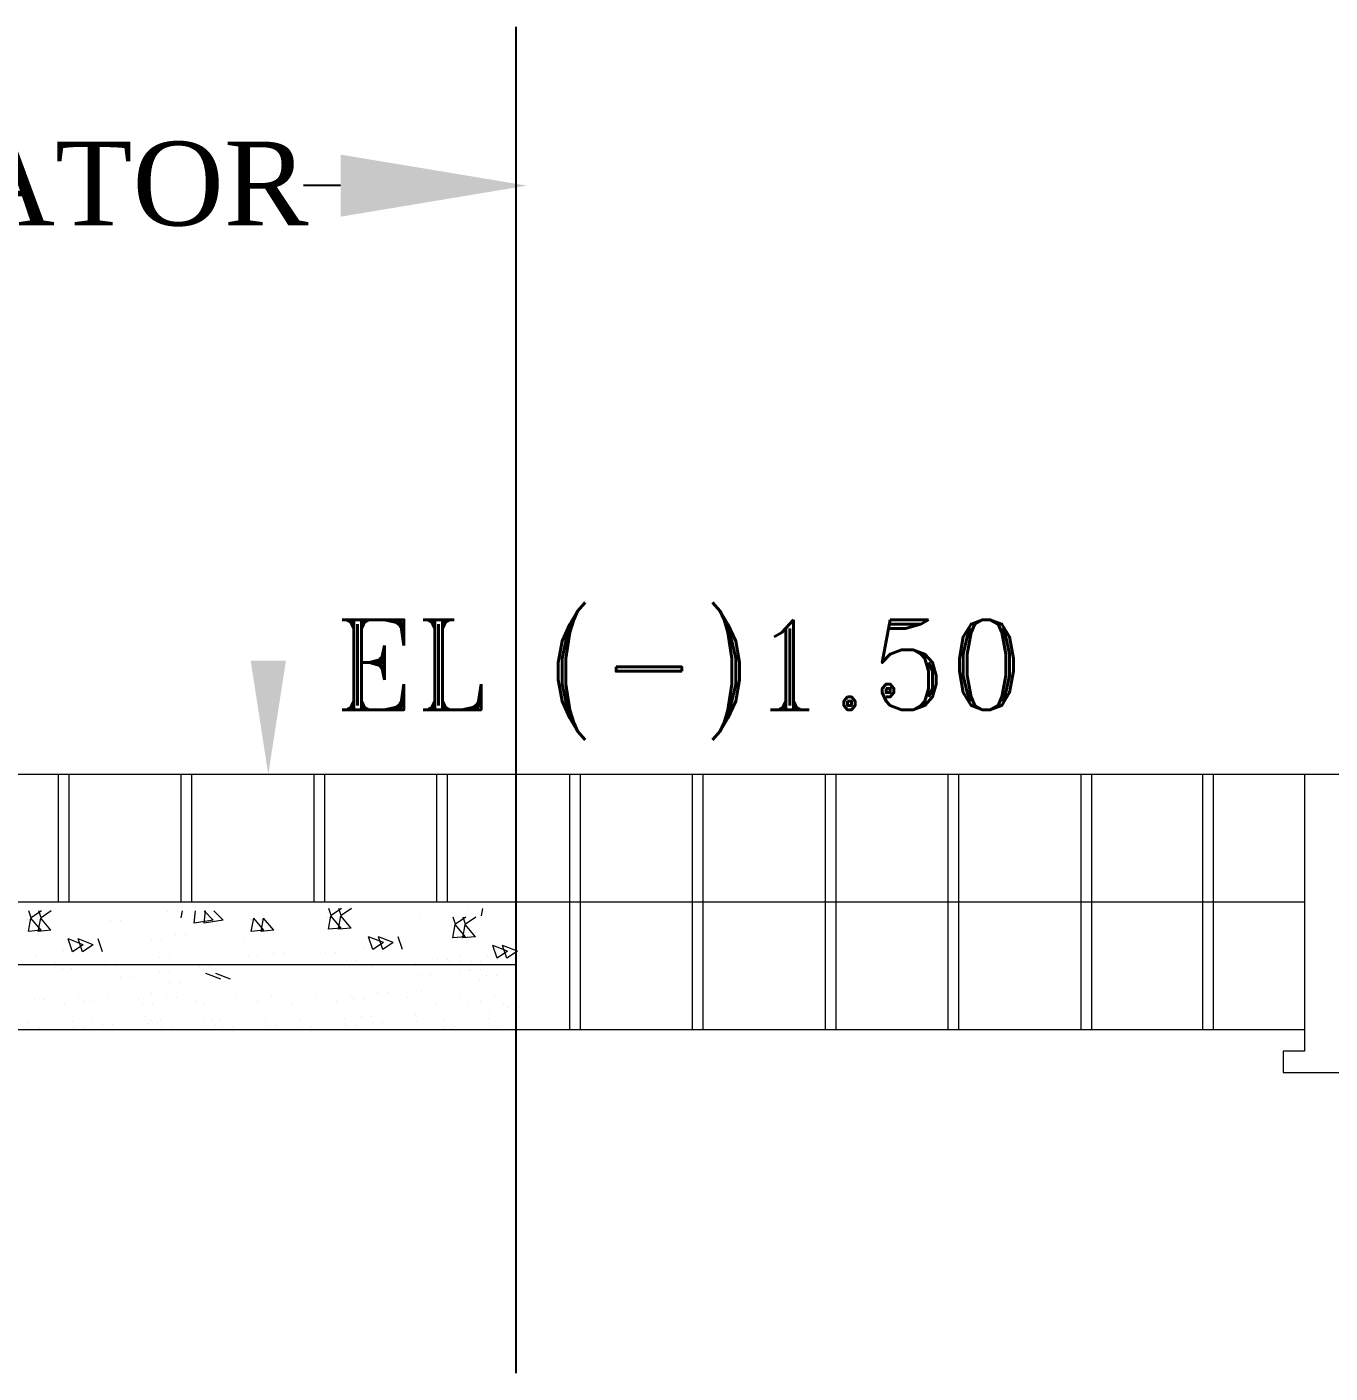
# Model space of a CAD drawing. Extents: x -298162 to 1078160, y -513173 to -216568.
# Drawn here: x 587788 to 590846, y -424024 to -420863 of the extents above; entities that cross this region are included whole.
import ezdxf

# ---------------------------------------------------------------- set-up
doc = ezdxf.new("R2010")
doc.units = 0
doc.header["$MEASUREMENT"] = 0
doc.linetypes.add('CENTER', pattern=[2, 1.25, -0.25, 0.25, -0.25])
doc.layers.get('0').update_dxf_attribs({"linetype": 'CONTINUOUS'})
doc.layers.add('LINE', color=7, linetype='CONTINUOUS')
doc.layers.add('SLOPEEARTH', color=3, linetype='CONTINUOUS')
doc.styles.add('BIG', font='ROMANT.SHX')
doc.styles.get("Standard").update_dxf_attribs({"font": 'times.ttf', "height": 250})

msp = doc.modelspace()

# ---------------------------------------------------------------- linework, layer by layer
at = {"color": 0}
msp.add_line((588523.76, -421235.856), (588436.708, -421235.856), dxfattribs=at)
at = {"color": 0, "lineweight": 15}
for p, q in [((590786.218, -422618.132), (587086.218, -422618.132)), ((587861.218, -422618.132), (587861.218, -422918.132)), ((587886.218, -422618.132), (587886.218, -422918.132)), ((588148.732, -422618.132), (588148.732, -422918.132)), ((588173.732, -422618.132), (588173.732, -422918.132)), ((588461.218, -422618.132), (588461.218, -422918.132)), ((588486.218, -422618.132), (588486.218, -422918.132)), ((588748.732, -422618.132), (588748.732, -422918.132)), ((588773.732, -422618.132), (588773.732, -422918.132)), ((589061.218, -422618.132), (589061.218, -422918.132)), ((589086.218, -422618.132), (589086.218, -422918.132)), ((589348.732, -422618.132), (589348.732, -422918.132)), ((589373.732, -422618.132), (589373.732, -422918.132)), ((589661.218, -422618.132), (589661.218, -422918.132)), ((589686.218, -422618.132), (589686.218, -422918.132)), ((589948.732, -422618.132), (589948.732, -422918.132)), ((589973.732, -422618.132), (589973.732, -422918.132)), ((590261.218, -422618.132), (590261.218, -422918.132)), ((590286.218, -422618.132), (590286.218, -422918.132)), ((590546.457, -422618.132), (590546.457, -422918.132)), ((590571.457, -422618.132), (590571.457, -422918.132)), ((590911.012, -422618.132), (590779.107, -422618.132)), ((590786.218, -422618.132), (590786.218, -423218.132)), ((590786.218, -422618.132), (590786.218, -423268.132)), ((590786.218, -422918.132), (587086.218, -422918.132)), ((589061.218, -422918.132), (589061.218, -423218.132)), ((589086.218, -422918.132), (589086.218, -423218.132)), ((589348.732, -422918.132), (589348.732, -423218.132)), ((589373.732, -422918.132), (589373.732, -423218.132)), ((589661.218, -422918.132), (589661.218, -423218.132)), ((589686.218, -422918.132), (589686.218, -423218.132)), ((589948.732, -422918.132), (589948.732, -423218.132)), ((589973.732, -422918.132), (589973.732, -423218.132)), ((590261.218, -422918.132), (590261.218, -423218.132)), ((590286.218, -422918.132), (590286.218, -423218.132)), ((590546.457, -422918.132), (590546.457, -423218.132)), ((590571.457, -422918.132), (590571.457, -423218.132)), ((587791.079, -422986.779), (587796.86, -422955.438)), ((587797.532, -422954.763), (587792.07, -422938.485)), ((587820.956, -422984.15), (587796.851, -422955.423)), ((587821.635, -422938.485), (587797.522, -422954.749)), ((587814.33, -422986.779), (587820.112, -422955.438)), ((587820.783, -422954.763), (587815.321, -422938.485)), ((587844.207, -422984.15), (587820.103, -422955.423)), ((587844.887, -422938.485), (587820.774, -422954.749)), ((588116.713, -422940.085), (588116.713, -422940.085)), ((588139.965, -422940.085), (588139.965, -422940.085)), ((588149.709, -422955.403), (588152.829, -422938.485)), ((588180.23, -422967.613), (588183.619, -422938.485)), ((588224.689, -422960.706), (588203.368, -422938.485)), ((588203.482, -422967.613), (588206.871, -422938.485)), ((588247.941, -422960.706), (588226.62, -422938.485)), ((588314.242, -422986.779), (588320.023, -422955.438)), ((588344.119, -422984.15), (588320.014, -422955.423)), ((588337.494, -422986.779), (588343.275, -422955.438)), ((588367.37, -422984.15), (588343.266, -422955.423)), ((588493.738, -422953.346), (588493.738, -422953.346)), ((588495.583, -422981.639), (588501.364, -422950.298)), ((588502.036, -422949.623), (588496.574, -422933.345)), ((588525.46, -422979.009), (588501.355, -422950.283)), ((588526.14, -422933.345), (588502.027, -422949.609)), ((588516.99, -422953.346), (588516.99, -422953.346)), ((588518.835, -422981.639), (588524.616, -422950.298)), ((588525.288, -422949.623), (588519.826, -422933.345)), ((588548.712, -422979.009), (588524.607, -422950.283)), ((588549.392, -422933.345), (588525.279, -422949.609)), ((588688.041, -422955.329), (588688.041, -422955.329)), ((588711.293, -422955.329), (588711.293, -422955.329)), ((588793.647, -422969.976), (588788.185, -422953.698)), ((588817.751, -422953.698), (588793.638, -422969.962)), ((588816.899, -422969.976), (588811.437, -422953.698)), ((588841.002, -422953.698), (588816.89, -422969.962)), ((588821.218, -422934.945), (588821.218, -422934.945)), ((588844.469, -422934.945), (588844.469, -422934.945)), ((588854.213, -422950.263), (588857.334, -422933.345)), ((587789.234, -422958.486), (587789.234, -422958.486)), ((587820.956, -422984.15), (587791.07, -422986.764)), ((587812.486, -422958.486), (587812.486, -422958.486)), ((587844.207, -422984.15), (587814.322, -422986.764)), ((587983.537, -422960.469), (587983.537, -422960.469)), ((588006.789, -422960.469), (588006.789, -422960.469)), ((588224.689, -422960.706), (588180.221, -422967.603)), ((588247.941, -422960.706), (588203.473, -422967.603)), ((588312.397, -422958.486), (588312.397, -422958.486)), ((588344.119, -422984.15), (588314.233, -422986.764)), ((588335.649, -422958.486), (588335.649, -422958.486)), ((588367.37, -422984.15), (588337.485, -422986.764)), ((588525.46, -422979.009), (588495.574, -422981.624)), ((588548.712, -422979.009), (588518.826, -422981.624)), ((588785.349, -422973.699), (588785.349, -422973.699)), ((588787.194, -423001.992), (588792.975, -422970.651)), ((588817.071, -422999.362), (588792.966, -422970.636)), ((588808.601, -422973.699), (588808.601, -422973.699)), ((588810.446, -423001.992), (588816.227, -422970.651)), ((588840.323, -422999.362), (588816.218, -422970.636)), ((587919.876, -423018.061), (587884.866, -423004.622)), ((587895.014, -423034.852), (587884.875, -423004.637)), ((587919.876, -423018.061), (587895.005, -423034.837)), ((587943.127, -423018.061), (587908.118, -423004.622)), ((587918.265, -423034.852), (587908.127, -423004.637)), ((587943.127, -423018.061), (587918.256, -423034.837)), ((587964.769, -423034.852), (587954.631, -423004.637)), ((588080.827, -423008.539), (588080.827, -423008.539)), ((588104.079, -423008.539), (588104.079, -423008.539)), ((588136.471, -422994.076), (588136.471, -422994.076)), ((588159.723, -422994.076), (588159.723, -422994.076)), ((588275.13, -423010.522), (588275.13, -423010.522)), ((588298.382, -423010.522), (588298.382, -423010.522)), ((588624.38, -423012.921), (588589.371, -422999.482)), ((588599.518, -423029.711), (588589.38, -422999.497)), ((588624.38, -423012.921), (588599.509, -423029.697)), ((588647.632, -423012.921), (588612.622, -422999.482)), ((588622.77, -423029.711), (588612.632, -422999.497)), ((588647.632, -423012.921), (588622.761, -423029.697)), ((588669.273, -423029.711), (588659.135, -422999.497)), ((588785.331, -423003.399), (588785.331, -423003.399)), ((588817.071, -422999.362), (588787.185, -423001.977)), ((588808.583, -423003.399), (588808.583, -423003.399)), ((588840.323, -422999.362), (588810.437, -423001.977)), ((588840.975, -422988.936), (588840.975, -422988.936)), ((588864.227, -422988.936), (588864.227, -422988.936)), ((587806.721, -423042.348), (587806.721, -423042.348)), ((587873.001, -423031.564), (587873.001, -423031.564)), ((587896.253, -423031.564), (587896.253, -423031.564)), ((588099.298, -423048.992), (588099.298, -423048.992)), ((588122.55, -423048.992), (588122.55, -423048.992)), ((588306.632, -423042.348), (588306.632, -423042.348)), ((588329.884, -423042.348), (588329.884, -423042.348)), ((588366.209, -423037.715), (588366.209, -423037.715)), ((588389.461, -423037.715), (588389.461, -423037.715)), ((588487.973, -423037.208), (588487.973, -423037.208)), ((588511.225, -423037.208), (588511.225, -423037.208)), ((588577.505, -423026.424), (588577.505, -423026.424)), ((588600.757, -423026.424), (588600.757, -423026.424)), ((588803.803, -423043.852), (588803.803, -423043.852)), ((588827.054, -423043.852), (588827.054, -423043.852)), ((588869.116, -423046.777), (588869.116, -423046.777)), ((588915.991, -423033.274), (588880.982, -423019.835)), ((588891.129, -423050.064), (588880.991, -423019.85)), ((588915.991, -423033.274), (588891.12, -423050.05)), ((588892.368, -423046.777), (588892.368, -423046.777)), ((588939.243, -423033.274), (588904.233, -423019.835)), ((588914.381, -423050.064), (588904.242, -423019.85)), ((588939.243, -423033.274), (588914.372, -423050.05)), ((588936.218, -423065.647), (587086.218, -423065.647)), ((587832.387, -423060.269), (587832.387, -423060.269)), ((587855.639, -423060.269), (587855.639, -423060.269)), ((587870.24, -423074.523), (587870.24, -423074.523)), ((587893.492, -423074.523), (587893.492, -423074.523)), ((587972.835, -423067.278), (587972.835, -423067.278)), ((587996.087, -423067.278), (587996.087, -423067.278)), ((588125.554, -423063.574), (588125.554, -423063.574)), ((588148.806, -423063.574), (588148.806, -423063.574)), ((588192.589, -423068.27), (588192.589, -423068.27)), ((588215.841, -423068.27), (588215.841, -423068.27)), ((588536.891, -423055.129), (588536.891, -423055.129)), ((588560.143, -423055.129), (588560.143, -423055.129)), ((588574.744, -423069.383), (588574.744, -423069.383)), ((588597.996, -423069.383), (588597.996, -423069.383)), ((588677.339, -423062.138), (588677.339, -423062.138)), ((588700.591, -423062.138), (588700.591, -423062.138)), ((588752.183, -423052.927), (588752.183, -423052.927)), ((588775.435, -423052.927), (588775.435, -423052.927)), ((588779.584, -423057.561), (588779.584, -423057.561)), ((588802.509, -423078.617), (588802.509, -423078.617)), ((588802.836, -423057.561), (588802.836, -423057.561)), ((588825.761, -423078.617), (588825.761, -423078.617)), ((588828.502, -423075.482), (588828.502, -423075.482)), ((588830.059, -423058.434), (588830.059, -423058.434)), ((588851.754, -423075.482), (588851.754, -423075.482)), ((588853.311, -423058.434), (588853.311, -423058.434)), ((588008.256, -423094.088), (588008.256, -423094.088)), ((588031.508, -423094.088), (588031.508, -423094.088)), ((588098.005, -423083.757), (588098.005, -423083.757)), ((588121.257, -423083.757), (588121.257, -423083.757)), ((588122.793, -423106.532), (588122.793, -423106.532)), ((588146.045, -423106.532), (588146.045, -423106.532)), ((588242.505, -423099.239), (588207.496, -423085.8)), ((588265.757, -423099.239), (588230.747, -423085.8)), ((588712.76, -423088.948), (588712.76, -423088.948)), ((588736.012, -423088.948), (588736.012, -423088.948)), ((588827.297, -423101.392), (588827.297, -423101.392)), ((588850.549, -423101.392), (588850.549, -423101.392)), ((588866.355, -423089.736), (588866.355, -423089.736)), ((588889.607, -423089.736), (588889.607, -423089.736)), ((587805.384, -423145.833), (587805.384, -423145.833)), ((587828.636, -423145.833), (587828.636, -423145.833)), ((587909.045, -423142.49), (587909.045, -423142.49)), ((587977.165, -423136.027), (587977.165, -423136.027)), ((588000.417, -423136.027), (588000.417, -423136.027)), ((588080.826, -423132.684), (588080.826, -423132.684)), ((588114.589, -423140.93), (588114.589, -423140.93)), ((588137.841, -423140.93), (588137.841, -423140.93)), ((588218.25, -423137.587), (588218.25, -423137.587)), ((588256.922, -423140.93), (588256.922, -423140.93)), ((588280.173, -423140.93), (588280.173, -423140.93)), ((588360.582, -423137.587), (588360.582, -423137.587)), ((588443.426, -423140.93), (588443.426, -423140.93)), ((588466.678, -423140.93), (588466.678, -423140.93)), ((588547.087, -423137.587), (588547.087, -423137.587)), ((588554.654, -423145.586), (588554.654, -423145.586)), ((588577.906, -423145.586), (588577.906, -423145.586)), ((588610.299, -423131.124), (588610.299, -423131.124)), ((588633.55, -423131.124), (588633.55, -423131.124)), ((588681.567, -423142.244), (588681.567, -423142.244)), ((588713.959, -423127.781), (588713.959, -423127.781)), ((588782.079, -423140.93), (588782.079, -423140.93)), ((588805.331, -423140.93), (588805.331, -423140.93)), ((588885.74, -423137.587), (588885.74, -423137.587)), ((587876.653, -423156.953), (587876.653, -423156.953)), ((587921.521, -423150.489), (587921.521, -423150.489)), ((587944.773, -423150.489), (587944.773, -423150.489)), ((588048.433, -423147.147), (588048.433, -423147.147)), ((588058.945, -423155.392), (588058.945, -423155.392)), ((588082.197, -423155.392), (588082.197, -423155.392)), ((588185.858, -423152.05), (588185.858, -423152.05)), ((588201.278, -423155.392), (588201.278, -423155.392)), ((588224.529, -423155.392), (588224.529, -423155.392)), ((588328.19, -423152.05), (588328.19, -423152.05)), ((588387.782, -423155.392), (588387.782, -423155.392)), ((588411.034, -423155.392), (588411.034, -423155.392)), ((588514.694, -423152.05), (588514.694, -423152.05)), ((588726.435, -423155.392), (588726.435, -423155.392)), ((588749.687, -423155.392), (588749.687, -423155.392)), ((588769.107, -423175.508), (588769.107, -423175.508)), ((588801.5, -423161.046), (588801.5, -423161.046)), ((588824.751, -423161.046), (588824.751, -423161.046)), ((588853.347, -423152.05), (588853.347, -423152.05)), ((588872.768, -423172.165), (588872.768, -423172.165)), ((588905.16, -423157.703), (588905.16, -423157.703)), ((588917.636, -423165.702), (588917.636, -423165.702)), ((588940.888, -423165.702), (588940.888, -423165.702)), ((587791.464, -423200.748), (587791.464, -423200.748)), ((587895.124, -423197.406), (587895.124, -423197.406)), ((587939.992, -423190.943), (587939.992, -423190.943)), ((587963.244, -423190.943), (587963.244, -423190.943)), ((587966.248, -423205.524), (587966.248, -423205.524)), ((587989.5, -423205.524), (587989.5, -423205.524)), ((588066.905, -423187.6), (588066.905, -423187.6)), ((588069.909, -423202.182), (588069.909, -423202.182)), ((588077.417, -423195.845), (588077.417, -423195.845)), ((588093.161, -423202.182), (588093.161, -423202.182)), ((588100.668, -423195.845), (588100.668, -423195.845)), ((588204.329, -423192.503), (588204.329, -423192.503)), ((588207.333, -423207.085), (588207.333, -423207.085)), ((588219.749, -423195.845), (588219.749, -423195.845)), ((588230.585, -423207.085), (588230.585, -423207.085)), ((588243.001, -423195.845), (588243.001, -423195.845)), ((588346.661, -423192.503), (588346.661, -423192.503)), ((588349.666, -423207.085), (588349.666, -423207.085)), ((588372.918, -423207.085), (588372.918, -423207.085)), ((588406.253, -423195.845), (588406.253, -423195.845)), ((588429.505, -423195.845), (588429.505, -423195.845)), ((588533.166, -423192.503), (588533.166, -423192.503)), ((588536.17, -423207.085), (588536.17, -423207.085)), ((588559.422, -423207.085), (588559.422, -423207.085)), ((588573.126, -423186.039), (588573.126, -423186.039)), ((588596.378, -423186.039), (588596.378, -423186.039)), ((588599.382, -423200.621), (588599.382, -423200.621)), ((588622.634, -423200.621), (588622.634, -423200.621)), ((588700.038, -423182.697), (588700.038, -423182.697)), ((588703.043, -423197.279), (588703.043, -423197.279)), ((588726.295, -423197.279), (588726.295, -423197.279)), ((588744.906, -423195.845), (588744.906, -423195.845)), ((588768.158, -423195.845), (588768.158, -423195.845)), ((588871.819, -423192.503), (588871.819, -423192.503)), ((588874.823, -423207.085), (588874.823, -423207.085)), ((588898.075, -423207.085), (588898.075, -423207.085)), ((588936.107, -423206.155), (588936.107, -423206.155)), ((588936.218, -423218.132), (587086.218, -423218.132)), ((587794.468, -423215.33), (587794.468, -423215.33)), ((587817.72, -423215.33), (587817.72, -423215.33)), ((587898.129, -423211.988), (587898.129, -423211.988)), ((587921.38, -423211.988), (587921.38, -423211.988)), ((588103.673, -423210.427), (588103.673, -423210.427)), ((588126.925, -423210.427), (588126.925, -423210.427)), ((588246.005, -423210.427), (588246.005, -423210.427)), ((588269.257, -423210.427), (588269.257, -423210.427)), ((588432.51, -423210.427), (588432.51, -423210.427)), ((588455.761, -423210.427), (588455.761, -423210.427)), ((588698.745, -423217.462), (588698.745, -423217.462)), ((588764.327, -423215.961), (588764.327, -423215.961)), ((588771.163, -423210.427), (588771.163, -423210.427)), ((588787.579, -423215.961), (588787.579, -423215.961)), ((588794.414, -423210.427), (588794.414, -423210.427)), ((588891.239, -423212.619), (588891.239, -423212.619)), ((590786.218, -423218.132), (588936.218, -423218.132)), ((590736.218, -423268.132), (590736.218, -423318.132)), ((590786.218, -423268.132), (590736.218, -423268.132)), ((590736.218, -423318.132), (591136.218, -423318.132))]:
    msp.add_line(p, q, dxfattribs=at)
at = {"color": 0}
msp.add_solid([(588523.76, -421308.773), (588523.76, -421162.94), (588961.26, -421235.856)], dxfattribs=at)
at = {"layer": 'LINE', "color": 0, "linetype": 'CENTER'}
msp.add_line((588936.218, -424023.883), (588936.218, -420863.247), dxfattribs=at)
at = {"layer": 'SLOPEEARTH', "color": 0}
msp.add_solid([(588312.803, -422351.039), (588395.597, -422351.039), (588354.2, -422618.132)], dxfattribs=at)

# ---------------------------------------------------------------- texts
at = {"color": 0, "lineweight": 15, "insert": (588509.566, -422536.91), "char_height": 211.266, "width": 2391.75273, "attachment_point": 7, "style": 'BIG'}
msp.add_mtext('EL (-)1.50', dxfattribs=at)
at = {"layer": 'LINE', "color": 0}
msp.add_text('OF REGULATOR', height=196.875, dxfattribs=at).set_placement((586193.331, -421329.305))

doc.saveas('drawing.dxf')
